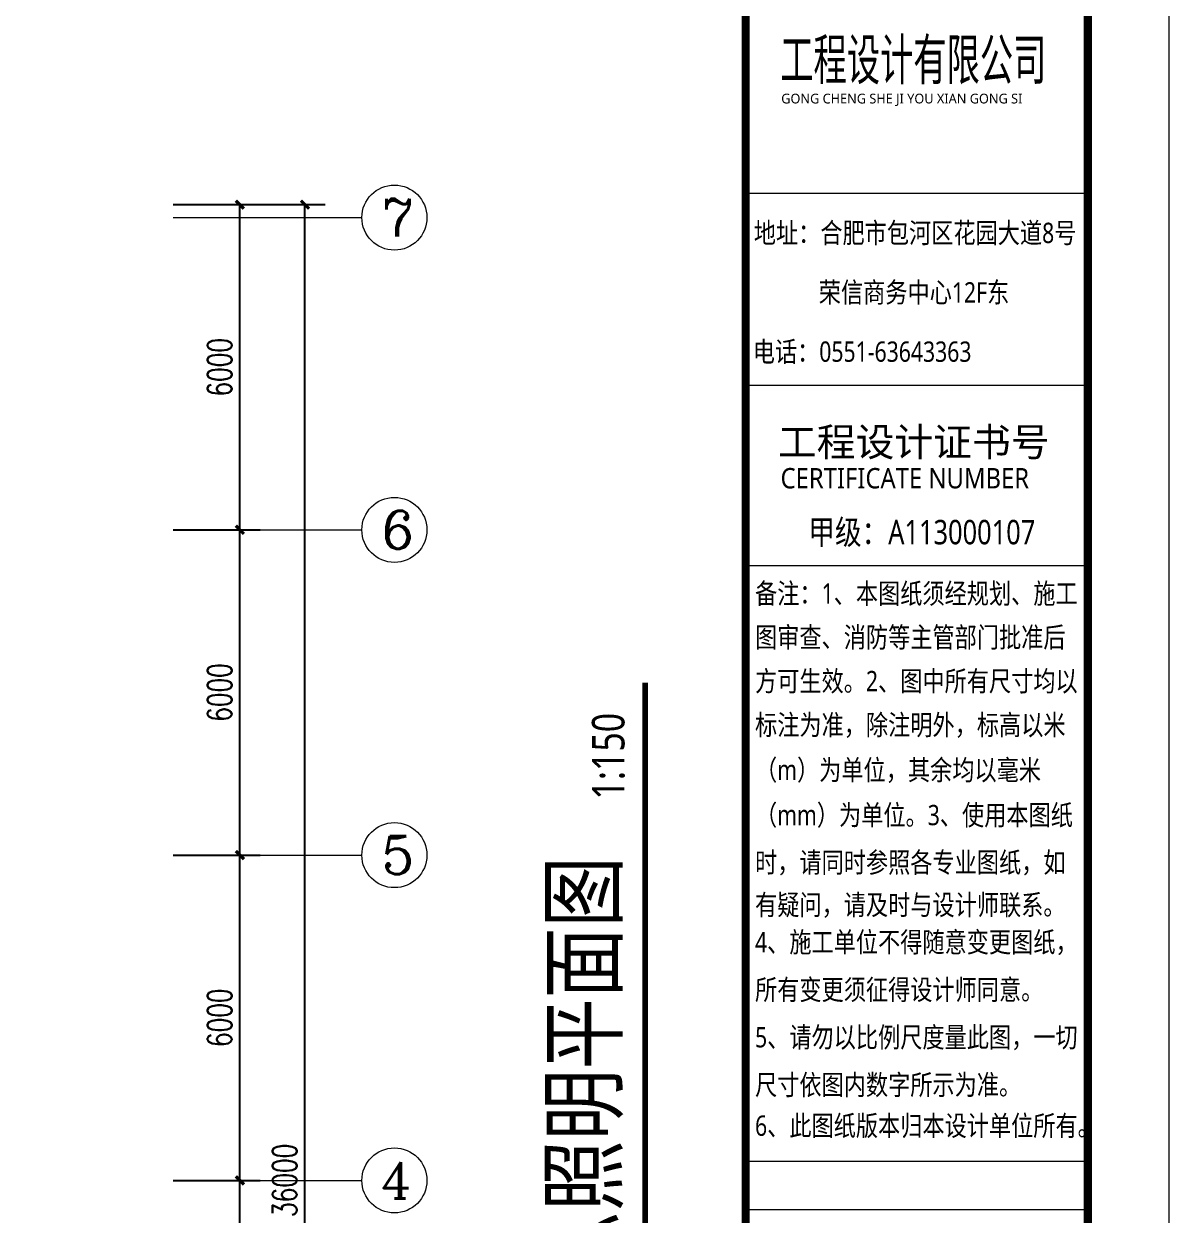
# Model space of a CAD drawing. Header units: inches. Extents: x -3272461 to -2504170, y 403793 to 1071042.
# Drawn here: x -2671127 to -2649994, y 668902 to 690879 of the extents above; entities that cross this region are included whole.
import ezdxf
from ezdxf.enums import TextEntityAlignment as Align

# ---------------------------------------------------------------- set-up
doc = ezdxf.new("R2010")
doc.units = ezdxf.units.IN
doc.header["$LTSCALE"] = 1000
doc.header["$MEASUREMENT"] = 0
doc.layers.get('0').update_dxf_attribs({"lineweight": 18})
for name, color, linetype, lineweight in [('0-TK', 4, 'Continuous', 18), ('AXIS', 30, 'Continuous', 18), ('PUB_TITLE', 153, 'Continuous', 18), ('TEL_SYMB', 3, 'Continuous', 18), ('TEL_TEXT', 7, 'Continuous', 18)]:
    doc.layers.add(name, color=color, linetype=linetype, lineweight=lineweight)
doc.styles.add('-黑体', font='', dxfattribs={"width": 0.7})
doc.styles.add('_TCH_AXIS', font='complex.shx', dxfattribs={"bigfont": 'gbcbig.shx'})
doc.styles.add('_TCH_DIM_T3', font='simplex.shx', dxfattribs={"width": 0.705882, "bigfont": 'gbcbig.shx'})
doc.styles.get('-黑体').set_extended_font_data('微软雅黑')
doc.dimstyles.new('_TCH_ARCH&&150', dxfattribs={"dimtxt": 446.25, "dimasz": 150, "dimexe": 375, "dimexo": 450, "dimgap": 150, "dimtad": 1, "dimdec": 0, "dimzin": 0, "dimdsep": 46, "dimtxsty": '_TCH_DIM_T3', "dimblk": 'ARCHTICK', "dimcen": 0.09, "dimdle": 300, "dimclrt": 7, "dimazin": 2, "dimtfac": 1, "dimtdec": 0, "dimtix": 1, "dimtmove": 2, "dimatfit": 3, "dimfxl": 1, "dimtolj": 1, "dimarcsym": 0})

# ---------------------------------------------------------------- blocks, each defined once
blk = doc.blocks.new('_ArchTick_0')
at = {"color": 0, "linetype": 'ByBlock'}
blk.add_lwpolyline([(-0.5, -0.5, 0.4, 0.4, 0), (0.5, 0.5, 0.4, 0.4, 0)], format="xyseb", dxfattribs=at)
blk = doc.blocks.new('*X355')
at = {"layer": 'AXIS', "color": 0, "lineweight": -2}
for p, q in [((-2668374, 687544), (-2665565, 687544)), ((-2665940, 651544), (-2665940, 687544)), ((-2668374, 651544), (-2665565, 651544))]:
    blk.add_line(p, q, dxfattribs=at)
at = {"layer": 'AXIS', "color": 0, "lineweight": -2, "xscale": 150, "yscale": 150, "zscale": 150}
for p, rotation in [((-2665940, 687544), 90), ((-2665940, 651544), 270)]:
    blk.add_blockref('_ArchTick_0', p, dxfattribs=dict(at, rotation=rotation))
at = {"layer": 'AXIS', "color": 7, "insert": (-2666313, 669544), "char_height": 446.2, "width": 2070, "attachment_point": 5, "rotation": 90, "style": '_TCH_DIM_T3'}
blk.add_mtext('36000', dxfattribs=at)
blk = doc.blocks.new('_ARCHTICK')
at = {"color": 0, "linetype": 'ByBlock', "const_width": 0.4}
blk.add_lwpolyline([(-0.5, -0.5), (0.5, 0.5)], dxfattribs=at)
blk = doc.blocks.new('*X358')
at = {"layer": 'AXIS', "color": 0, "lineweight": -2}
for p, q in [((-2668374, 669544), (-2666765, 669544)), ((-2667140, 663544), (-2667140, 669544)), ((-2668374, 663544), (-2666765, 663544))]:
    blk.add_line(p, q, dxfattribs=at)
at = {"layer": 'AXIS', "color": 0, "lineweight": -2, "xscale": 150, "yscale": 150, "zscale": 150}
for p, rotation in [((-2667140, 669544), 90), ((-2667140, 663544), 270)]:
    blk.add_blockref('_ArchTick_0', p, dxfattribs=dict(at, rotation=rotation))
at = {"layer": 'AXIS', "color": 7, "insert": (-2667513, 666544), "char_height": 446.2, "width": 1665, "attachment_point": 5, "rotation": 90, "style": '_TCH_DIM_T3'}
blk.add_mtext('6000', dxfattribs=at)
blk = doc.blocks.new('*X359')
at = {"layer": 'AXIS', "color": 0, "lineweight": -2}
for p, q in [((-2668374, 675544), (-2666765, 675544)), ((-2667140, 669544), (-2667140, 675544)), ((-2668374, 669544), (-2666765, 669544))]:
    blk.add_line(p, q, dxfattribs=at)
at = {"layer": 'AXIS', "color": 0, "lineweight": -2, "xscale": 150, "yscale": 150, "zscale": 150}
for p, rotation in [((-2667140, 675544), 90), ((-2667140, 669544), 270)]:
    blk.add_blockref('_ArchTick_0', p, dxfattribs=dict(at, rotation=rotation))
at = {"layer": 'AXIS', "color": 7, "insert": (-2667513, 672544), "char_height": 446.2, "width": 1665, "attachment_point": 5, "rotation": 90, "style": '_TCH_DIM_T3'}
blk.add_mtext('6000', dxfattribs=at)
blk = doc.blocks.new('*X360')
at = {"layer": 'AXIS', "color": 0, "lineweight": -2}
for p, q in [((-2668374, 681544), (-2666765, 681544)), ((-2667140, 675544), (-2667140, 681544)), ((-2668374, 675544), (-2666765, 675544))]:
    blk.add_line(p, q, dxfattribs=at)
at = {"layer": 'AXIS', "color": 0, "lineweight": -2, "xscale": 150, "yscale": 150, "zscale": 150}
for p, rotation in [((-2667140, 681544), 90), ((-2667140, 675544), 270)]:
    blk.add_blockref('_ArchTick_0', p, dxfattribs=dict(at, rotation=rotation))
at = {"layer": 'AXIS', "color": 7, "insert": (-2667513, 678544), "char_height": 446.2, "width": 1665, "attachment_point": 5, "rotation": 90, "style": '_TCH_DIM_T3'}
blk.add_mtext('6000', dxfattribs=at)
blk = doc.blocks.new('*X361')
at = {"layer": 'AXIS', "color": 0, "lineweight": -2}
for p, q in [((-2668374, 687544), (-2666765, 687544)), ((-2667140, 681544), (-2667140, 687544)), ((-2668374, 681544), (-2666765, 681544))]:
    blk.add_line(p, q, dxfattribs=at)
at = {"layer": 'AXIS', "color": 0, "lineweight": -2, "xscale": 150, "yscale": 150, "zscale": 150}
for p, rotation in [((-2667140, 687544), 90), ((-2667140, 681544), 270)]:
    blk.add_blockref('_ArchTick_0', p, dxfattribs=dict(at, rotation=rotation))
at = {"layer": 'AXIS', "color": 7, "insert": (-2667513, 684544), "char_height": 446.2, "width": 1665, "attachment_point": 5, "rotation": 90, "style": '_TCH_DIM_T3'}
blk.add_mtext('6000', dxfattribs=at)

msp = doc.modelspace()

# ---------------------------------------------------------------- linework, layer by layer
at = {"layer": '0-TK'}
for p, q in [((-2657808.5, 687757), (-2651494.3, 687757)), ((-2657808.5, 684211.8), (-2651494.3, 684211.8)), ((-2657808.5, 684211.8), (-2651494.3, 684211.8)), ((-2657808.5, 680885.3), (-2651494.3, 680885.3)), ((-2657808.5, 669901.6), (-2651494.3, 669901.6)), ((-2657808.5, 669007.5), (-2651494.3, 669007.5))]:
    msp.add_line(p, q, dxfattribs=at)
msp.add_lwpolyline([(-2657808.5, 639630.6, 144, 144, 0), (-2657808.5, 699630.6, 144, 144, 0)], format="xyseb", dxfattribs=at)
at = {"layer": 'AXIS'}
for p, q in [((-2668374.3, 687303.8), (-2664889.9, 687303.8)), ((-2668374.3, 681543.8), (-2664889.9, 681543.8)), ((-2668374.3, 675543.8), (-2664889.9, 675543.8)), ((-2668374.3, 669543.8), (-2664889.9, 669543.8))]:
    msp.add_line(p, q, dxfattribs=at)
for centre in [(-2664289.9, 687303.8), (-2664289.9, 681543.8), (-2664289.9, 675543.8), (-2664289.9, 669543.8)]:
    msp.add_circle(centre, 600, dxfattribs=at)
at = {"layer": 'PUB_TITLE'}
msp.add_lwpolyline([(-2649994.3, 638130.6), (-2649994.3, 701130.6), (-2761444.3, 701130.6), (-2761444.3, 638130.6)], close=True, dxfattribs=at)
msp.add_lwpolyline([(-2651494.3, 639630.6, 150, 150, 0), (-2651494.3, 699630.6, 150, 150, 0), (-2757694.3, 699630.6, 150, 150, 0), (-2757694.3, 639630.6, 150, 150, 0)], format="xyseb", close=True, dxfattribs=at)
at = {"layer": 'TEL_SYMB'}
msp.add_lwpolyline([(-2659663.8, 663354.9, 105, 105, 0), (-2659663.8, 678722.5, 105, 105, 0)], format="xyseb", dxfattribs=at)

# ---------------------------------------------------------------- texts
at = {"style": '-黑体'}
for s, height, width, p in [('工程设计有限公司', 750, 0.6, (-2657170.6, 689846.4)), ('地址：合肥市包河区花园大道8号', 375, 0.8, (-2657658.2, 686835)), ('荣信商务中心12F东', 375, 0.8, (-2656459.2, 685737.8)), ('电话：0551-63643363', 375, 0.8, (-2657677.9, 684644.6)), ('甲级：A113000107', 450, 0.8, (-2656651.4, 681277.5))]:
    msp.add_text(s, height=height, dxfattribs=dict(at, width=width)).set_placement(p)
msp.add_text('工程设计证书号', height=525, dxfattribs=at).set_placement((-2657213.6, 682902.8))
at = {"style": '-黑体', "width": 0.8}
for s, p in [('备注：1、本图纸须经规划、施工', (-2657635.3, 680370.8)), ('图审查、消防等主管部门批准后', (-2657635.3, 679562.8)), ('方可生效。2、图中所有尺寸均以', (-2657635.3, 678754.7)), ('标注为准，除注明外，标高以米', (-2657635.3, 677946.7)), ('（m）为单位，其余均以毫米', (-2657635.3, 677115)), ('（mm）为单位。3、使用本图纸', (-2657635.3, 676283.2)), ('时，请同时参照各专业图纸，如', (-2657635.3, 675409.8)), ('有疑问，请及时与设计师联系。', (-2657635.3, 674627.3)), ('4、施工单位不得随意变更图纸，', (-2657635.3, 673939.1)), ('所有变更须征得设计师同意。', (-2657635.3, 673061.9)), ('5、请勿以比例尺度量此图，一切', (-2657635.3, 672184.8)), ('尺寸依图内数字所示为准。', (-2657635.3, 671307.6)), ('6、此图纸版本归本设计单位所有。', (-2657635.3, 670553.1))]:
    msp.add_text(s, height=375, dxfattribs=at).set_placement(p, align=Align.MIDDLE_LEFT)
at = {"attachment_point": 7, "style": '-黑体'}
for s, insert, char_height, width in [('{\\W1; GONG CHENG SHE JI YOU XIAN GONG SI }', (-2657213.5, 689362), 180, 7219.855), ('{\\W0.9;CERTIFICATE NUMBER}', (-2657165, 682304.2), 375, 7140.971)]:
    msp.add_mtext(s, dxfattribs=dict(at, insert=insert, char_height=char_height, width=width))
at = {"layer": 'AXIS', "color": 7, "style": '_TCH_AXIS'}
for s, height, p in [('7', 698.9, (-2664522.9, 686954.3)), ('6', 698.9, (-2664522.9, 681194.3)), ('5', 698.9, (-2664522.9, 675194.3)), ('4', 668.2, (-2664544.5, 669209.7))]:
    msp.add_text(s, height=height, dxfattribs=at).set_placement(p)
at = {"layer": 'TEL_TEXT', "style": '-黑体', "width": 0.8}
for s, height, p in [('1:150', 600, (-2660044.7, 676570.8)), ('一层应急照明平面图', 1200, (-2660206.7, 663735.9))]:
    msp.add_text(s, height=height, rotation=90, dxfattribs=at).set_placement(p)

# ---------------------------------------------------------------- dimensions: what is measured, and where the dimension line sits
at = {"layer": 'AXIS'}
for base, p1, p2, picture, middle in [((-2665939.9, 687543.8), (-2669274.3, 651543.8), (-2669274.3, 687543.8), '*X355', (-2666313.1, 669543.8)), ((-2667139.9, 687543.8), (-2669274.3, 681543.8), (-2669274.3, 687543.8), '*X361', (-2667513.1, 684543.8)), ((-2667139.9, 681543.8), (-2669274.3, 675543.8), (-2669274.3, 681543.8), '*X360', (-2667513.1, 678543.8)), ((-2667139.9, 675543.8), (-2669274.3, 669543.8), (-2669274.3, 675543.8), '*X359', (-2667513.1, 672543.8)), ((-2667139.9, 669543.8), (-2669274.3, 663543.8), (-2669274.3, 669543.8), '*X358', (-2667513.1, 666543.8))]:
    dim = msp.add_linear_dim(base=base, p1=p1, p2=p2, angle=90, dimstyle='_TCH_ARCH&&150', override={"dimexo": 900, "dimsah": 1, "dimtzin": 0}, dxfattribs=at)
    dim.commit()
    dim.dimension.update_dxf_attribs({"geometry": picture, "text_midpoint": middle})

doc.saveas('drawing.dxf')
